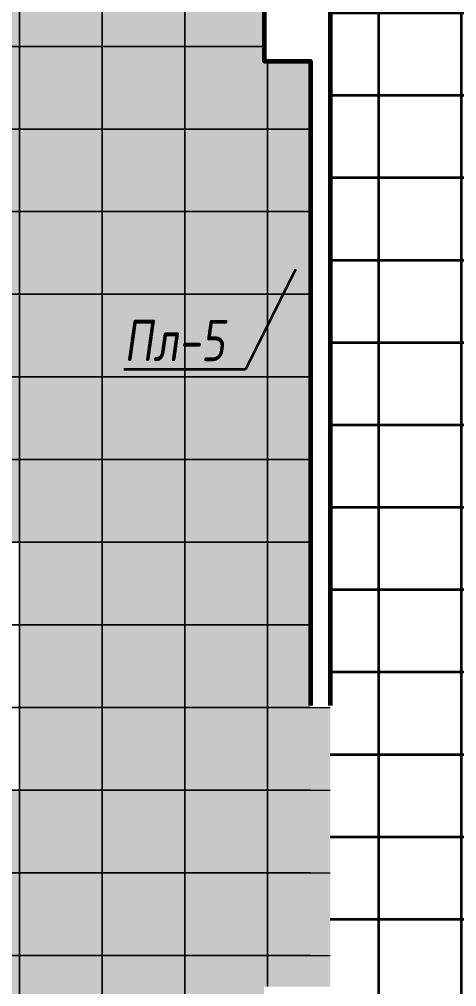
# Model space of a CAD drawing. Header units: millimetres. Extents: x -510890 to 418982, y -118257 to 141350.
# Drawn here: x -63976 to -61332, y -31691 to -25838 of the extents above; entities that cross this region are included whole.
import ezdxf
from ezdxf import colors
from ezdxf.entities.mleader import LeaderData, LeaderLine
from ezdxf.math import Vec2, Vec3

# ---------------------------------------------------------------- set-up
doc = ezdxf.new("R2010")
doc.units = ezdxf.units.MM
doc.layers.add('АР_Площадь контур', color=220, linetype='Continuous', lineweight=35, plot=False)
doc.styles.add('Архитект', font='isocpeur.ttf', dxfattribs={"width": 0.8, "oblique": 8})

msp = doc.modelspace()

# ---------------------------------------------------------------- hatches: boundary and pattern name
at = {"layer": 'АР_Площадь контур', "lineweight": 5, "ltscale": 300, "true_color": 0x828487, "transparency": 33554687}
h = msp.add_hatch(color=252, dxfattribs=at)
h.dxf.hatch_style = 1
h.paths.add_polyline_path([(-62475.7, -28001.9), (-62975.7, -28001.9), (-62975.7, -28501.9), (-62475.7, -28501.9)])
h.paths.add_polyline_path([(-62475.7, -27501.9), (-62975.7, -27501.9), (-62975.7, -28001.9), (-62475.7, -28001.9)])
h.paths.add_polyline_path([(-62975.7, -27501.9), (-63475.7, -27501.9), (-63475.7, -28001.9), (-62975.7, -28001.9)])
h.paths.add_polyline_path([(-63475.7, -27501.9), (-63975.7, -27501.9), (-63975.7, -28001.9), (-63475.7, -28001.9)])
h.paths.add_polyline_path([(-63475.7, -27001.9), (-63975.7, -27001.9), (-63975.7, -27501.9), (-63475.7, -27501.9)])
h.paths.add_polyline_path([(-63475.7, -26501.9), (-63975.7, -26501.9), (-63975.7, -27001.9), (-63475.7, -27001.9)])
h.paths.add_polyline_path([(-63975.7, -26501.9), (-64475.7, -26501.9), (-64475.7, -27001.9), (-63975.7, -27001.9)])
h.paths.add_polyline_path([(-64475.7, -26501.9), (-64975.7, -26501.9), (-64975.7, -27001.9), (-64475.7, -27001.9)])
h.paths.add_polyline_path([(-64475.7, -26001.9), (-64975.7, -26001.9), (-64975.7, -26501.9), (-64475.7, -26501.9)])
h.paths.add_polyline_path([(-64475.7, -25501.9), (-64975.7, -25501.9), (-64975.7, -26001.9), (-64475.7, -26001.9)])
h.paths.add_polyline_path([(-64975.7, -25501.9), (-65475.7, -25501.9), (-65475.7, -26001.9), (-64975.7, -26001.9)])
h.paths.add_polyline_path([(-65475.7, -25501.9), (-65975.7, -25501.9), (-65975.7, -26001.9), (-65475.7, -26001.9)])
h.paths.add_polyline_path([(-65475.7, -25001.9), (-65975.7, -25001.9), (-65975.7, -25501.9), (-65475.7, -25501.9)])
h.paths.add_polyline_path([(-65475.7, -24501.9), (-65975.7, -24501.9), (-65975.7, -25001.9), (-65475.7, -25001.9)])
h.paths.add_polyline_path([(-65975.7, -24501.9), (-66475.7, -24501.9), (-66475.7, -25001.9), (-65975.7, -25001.9)])
h.paths.add_polyline_path([(-66475.7, -24501.9), (-66975.7, -24501.9), (-66975.7, -25001.9), (-66475.7, -25001.9)])
h.paths.add_polyline_path([(-66475.7, -24001.9), (-66975.7, -24001.9), (-66975.7, -24501.9), (-66475.7, -24501.9)])
h.paths.add_polyline_path([(-66475.7, -23501.9), (-66975.7, -23501.9), (-66975.7, -24001.9), (-66475.7, -24001.9)])
h.paths.add_polyline_path([(-66975.7, -23501.9), (-67475.7, -23501.9), (-67475.7, -24001.9), (-66975.7, -24001.9)])
h.paths.add_polyline_path([(-67475.7, -23501.9), (-67975.7, -23501.9), (-67975.7, -24001.9), (-67475.7, -24001.9)])
h.paths.add_polyline_path([(-67475.7, -23001.9), (-67975.7, -23001.9), (-67975.7, -23501.9), (-67475.7, -23501.9)])
h.paths.add_polyline_path([(-67475.7, -22571), (-67975.7, -22571), (-67975.7, -23001.9), (-67475.7, -23001.9)])
h.paths.add_polyline_path([(-67475.7, -22501.9), (-67975.7, -22501.9), (-67975.7, -22571), (-67475.7, -22571)])
at = {"layer": 'АР_Площадь контур', "lineweight": 5, "ltscale": 300, "transparency": 33554687}
h = msp.add_hatch(color=252, dxfattribs=at)
h.dxf.hatch_style = 1
h.paths.add_polyline_path([(-67475.7, -24001.9), (-67975.7, -24001.9), (-67975.7, -24501.9), (-67475.7, -24501.9)])
h.paths.add_polyline_path([(-67475.7, -24501.9), (-67975.7, -24501.9)], flags=17)
h.paths.add_polyline_path([(-66975.7, -24001.9), (-67475.7, -24001.9), (-67475.7, -25001.9), (-66975.7, -25001.9)])
h.paths.add_polyline_path([(-66975.7, -25001.9), (-67475.7, -25001.9), (-67475.7, -25501.9), (-66975.7, -25501.9)])
h.paths.add_polyline_path([(-66475.7, -25001.9), (-66975.7, -25001.9), (-66975.7, -25501.9), (-66475.7, -25501.9)])
h.paths.add_polyline_path([(-66475.7, -25501.9), (-66975.7, -25501.9)], flags=17)
h.paths.add_polyline_path([(-65975.7, -25001.9), (-66475.7, -25001.9), (-66475.7, -26001.9), (-65975.7, -26001.9)])
h.paths.add_polyline_path([(-65975.7, -26001.9), (-66475.7, -26001.9), (-66475.7, -26501.9), (-65975.7, -26501.9)])
h.paths.add_polyline_path([(-65475.7, -26001.9), (-65975.7, -26001.9), (-65975.7, -26501.9), (-65475.7, -26501.9)])
h.paths.add_polyline_path([(-65475.7, -26501.9), (-65975.7, -26501.9)], flags=17)
h.paths.add_polyline_path([(-64975.7, -26001.9), (-65475.7, -26001.9), (-65475.7, -27001.9), (-64975.7, -27001.9)])
h.paths.add_polyline_path([(-64975.7, -27001.9), (-65475.7, -27001.9), (-65475.7, -27501.9), (-64975.7, -27501.9)])
h.paths.add_polyline_path([(-64475.7, -27001.9), (-64975.7, -27001.9), (-64975.7, -27501.9), (-64475.7, -27501.9)])
h.paths.add_polyline_path([(-64475.7, -27501.9), (-64975.7, -27501.9)], flags=17)
h.paths.add_polyline_path([(-63975.7, -27001.9), (-64475.7, -27001.9), (-64475.7, -28001.9), (-63975.7, -28001.9)])
h.paths.add_polyline_path([(-63975.7, -28001.9), (-64475.7, -28001.9), (-64475.7, -28501.9), (-63975.7, -28501.9)])
h.paths.add_polyline_path([(-62975.7, -28001.9), (-63975.7, -28001.9), (-63975.7, -28501.9), (-62975.7, -28501.9)])
at = {"layer": 'АР_Площадь контур', "true_color": 0x000000, "transparency": 33554687}
h = msp.add_hatch(dxfattribs=at)
h.set_pattern_fill('ANSI37', color=18, scale=157, angle=45, style=0)
h.set_pattern_definition([(90, (2999.9, -126491.3), (-498.475, 0), []), (180, (2999.9, -126491.3), (-6e-14, -498.475), [])])
h.paths.add_polyline_path([(-59546, -24704.7), (-59546, -27555.6), (-56805.8, -27555.6), (-56805.8, -27575.6), (-56295.9, -27575.6), (-56295.8, -29275.6), (-57525.3, -29275.6), (-57525.2, -32090.5), (-62095.8, -32090.6), (-62095.8, -24704.7)])
at = {"layer": 'АР_Площадь контур', "lineweight": 5, "ltscale": 300, "true_color": 0xb8b9bc, "transparency": 33554687}
h = msp.add_hatch(color=9, dxfattribs=at)
h.dxf.hatch_style = 1
h.paths.add_polyline_path([(-63975.7, -25001.9), (-64475.7, -25001.9), (-64475.7, -26001.9), (-63975.7, -26001.9)])
at = {"layer": 'АР_Площадь контур', "lineweight": 5, "ltscale": 300, "transparency": 33554687}
h = msp.add_hatch(color=252, dxfattribs=at)
h.dxf.hatch_style = 1
h.paths.add_polyline_path([(-63475.7, -25501.9), (-63975.7, -25501.9), (-63975.7, -26001.9), (-63475.7, -26001.9)])
h = msp.add_hatch(color=252, dxfattribs=at)
h.dxf.hatch_style = 1
h.paths.add_polyline_path([(-62975.7, -25501.9), (-63475.7, -25501.9), (-63475.7, -26001.9), (-62975.7, -26001.9)])
h = msp.add_hatch(color=252, dxfattribs=at)
h.dxf.hatch_style = 1
h.paths.add_polyline_path([(-62495.8, -26001.9), (-62495.8, -25690.6), (-62475.7, -25690.6), (-62475.7, -25501.9), (-62975.7, -25501.9), (-62975.7, -26001.9)])
at = {"layer": 'АР_Площадь контур', "lineweight": 5, "ltscale": 300, "true_color": 0xb8b9bc, "transparency": 33554687}
h = msp.add_hatch(color=9, dxfattribs=at)
h.dxf.hatch_style = 1
h.paths.add_polyline_path([(-63975.7, -26001.9), (-64475.7, -26001.9), (-64475.7, -26501.9), (-63975.7, -26501.9)])
h = msp.add_hatch(color=9, dxfattribs=at)
h.dxf.hatch_style = 1
h.paths.add_polyline_path([(-63475.7, -26001.9), (-63975.7, -26001.9), (-63975.7, -26501.9), (-63475.7, -26501.9)])
h = msp.add_hatch(color=9, dxfattribs=at)
h.dxf.hatch_style = 1
h.paths.add_polyline_path([(-62975.7, -26001.9), (-63475.7, -26001.9), (-63475.7, -27001.9), (-62975.7, -27001.9)])
at = {"layer": 'АР_Площадь контур', "lineweight": 5, "ltscale": 300, "transparency": 33554687}
h = msp.add_hatch(color=252, dxfattribs=at)
h.dxf.hatch_style = 1
h.paths.add_polyline_path([(-62475.7, -26090.6), (-62495.8, -26090.6), (-62495.8, -26001.9), (-62975.7, -26001.9), (-62975.7, -26501.9), (-62475.7, -26501.9)])
at = {"layer": 'АР_Площадь контур', "lineweight": 5, "ltscale": 300, "true_color": 0x828487, "transparency": 33554687}
h = msp.add_hatch(color=252, dxfattribs=at)
h.dxf.hatch_style = 1
h.paths.add_polyline_path([(-62215.8, -26090.6), (-62475.8, -26090.6), (-62475.8, -26501.9), (-62215.8, -26501.9)])
at = {"layer": 'АР_Площадь контур', "lineweight": 5, "ltscale": 300, "transparency": 33554687}
h = msp.add_hatch(color=252, dxfattribs=at)
h.dxf.hatch_style = 1
h.paths.add_polyline_path([(-62475.7, -26501.9), (-62975.7, -26501.9), (-62975.7, -27001.9), (-62475.7, -27001.9)])
h = msp.add_hatch(color=252, dxfattribs=at)
h.dxf.hatch_style = 1
h.paths.add_polyline_path([(-62215.8, -27001.9), (-62215.8, -26501.9), (-62475.7, -26501.9), (-62475.7, -27001.9)])
at = {"layer": 'АР_Площадь контур', "lineweight": 5, "ltscale": 300, "true_color": 0xb8b9bc, "transparency": 33554687}
h = msp.add_hatch(color=9, dxfattribs=at)
h.dxf.hatch_style = 1
h.paths.add_polyline_path([(-62975.7, -27001.9), (-63475.7, -27001.9), (-63475.7, -27501.9), (-62975.7, -27501.9)])
h = msp.add_hatch(color=9, dxfattribs=at)
h.dxf.hatch_style = 1
h.paths.add_polyline_path([(-62475.7, -27001.9), (-62975.7, -27001.9), (-62975.7, -27501.9), (-62475.7, -27501.9)])
h = msp.add_hatch(color=9, dxfattribs=at)
h.dxf.hatch_style = 1
h.paths.add_polyline_path([(-62215.8, -28001.9), (-62215.8, -27001.9), (-62475.7, -27001.9), (-62475.7, -28001.9)])
h = msp.add_hatch(color=9, dxfattribs=at)
h.dxf.hatch_style = 1
h.paths.add_polyline_path([(-62215.8, -28501.9), (-62215.8, -28001.9), (-62475.7, -28001.9), (-62475.7, -28501.9)])
h = msp.add_hatch(color=9, dxfattribs=at)
h.dxf.hatch_style = 1
h.paths.add_polyline_path([(-63975.7, -28501.9), (-64475.7, -28501.9), (-64475.7, -29001.9), (-63975.7, -29001.9)])
h = msp.add_hatch(color=9, dxfattribs=at)
h.dxf.hatch_style = 1
h.paths.add_polyline_path([(-63475.7, -28501.9), (-63975.7, -28501.9), (-63975.7, -29501.9), (-63475.7, -29501.9)])
at = {"layer": 'АР_Площадь контур', "lineweight": 5, "ltscale": 300, "transparency": 33554687}
h = msp.add_hatch(color=252, dxfattribs=at)
h.dxf.hatch_style = 1
h.paths.add_polyline_path([(-62975.7, -28501.9), (-63475.7, -28501.9), (-63475.7, -28571), (-62975.7, -28571)])
at = {"layer": 'АР_Площадь контур', "lineweight": 5, "ltscale": 300, "true_color": 0x828487, "transparency": 33554687}
h = msp.add_hatch(color=252, dxfattribs=at)
h.dxf.hatch_style = 1
h.paths.add_polyline_path([(-62475.7, -28501.9), (-62975.7, -28501.9), (-62975.7, -28571), (-62475.7, -28571)])
h = msp.add_hatch(color=252, dxfattribs=at)
h.dxf.hatch_style = 1
h.paths.add_polyline_path([(-62215.8, -28571), (-62215.8, -28501.9), (-62475.7, -28501.9), (-62475.7, -28571)])
at = {"layer": 'АР_Площадь контур', "lineweight": 5, "ltscale": 300, "transparency": 33554687}
h = msp.add_hatch(color=252, dxfattribs=at)
h.dxf.hatch_style = 1
h.paths.add_polyline_path([(-62975.7, -28571), (-63475.7, -28571), (-63475.7, -29001.9), (-62975.7, -29001.9)])
at = {"layer": 'АР_Площадь контур', "lineweight": 5, "ltscale": 300, "true_color": 0x828487, "transparency": 33554687}
h = msp.add_hatch(color=252, dxfattribs=at)
h.dxf.hatch_style = 1
h.paths.add_polyline_path([(-62475.7, -28571), (-62975.7, -28571), (-62975.7, -29001.9), (-62475.7, -29001.9)])
h = msp.add_hatch(color=252, dxfattribs=at)
h.dxf.hatch_style = 1
h.paths.add_polyline_path([(-62215.8, -29001.9), (-62215.8, -28571), (-62475.7, -28571), (-62475.7, -29001.9)])
at = {"layer": 'АР_Площадь контур', "lineweight": 5, "ltscale": 300, "transparency": 33554687}
h = msp.add_hatch(color=252, dxfattribs=at)
h.dxf.hatch_style = 1
h.paths.add_polyline_path([(-62975.7, -29001.9), (-63475.7, -29001.9), (-63475.7, -29501.9), (-62975.7, -29501.9)])
h = msp.add_hatch(color=252, dxfattribs=at)
h.dxf.hatch_style = 1
h.paths.add_polyline_path([(-62475.7, -29001.9), (-62975.7, -29001.9), (-62975.7, -29501.9), (-62475.7, -29501.9)])
h = msp.add_hatch(color=252, dxfattribs=at)
h.dxf.hatch_style = 1
h.paths.add_polyline_path([(-62215.8, -29501.9), (-62215.8, -29001.9), (-62475.7, -29001.9), (-62475.7, -29501.9)])
at = {"layer": 'АР_Площадь контур', "lineweight": 5, "ltscale": 300, "true_color": 0xb8b9bc, "transparency": 33554687}
h = msp.add_hatch(color=9, dxfattribs=at)
h.dxf.hatch_style = 1
h.paths.add_polyline_path([(-63475.7, -29501.9), (-63975.7, -29501.9), (-63975.7, -30001.9), (-63475.7, -30001.9)])
h = msp.add_hatch(color=9, dxfattribs=at)
h.dxf.hatch_style = 1
h.paths.add_polyline_path([(-62975.7, -29501.9), (-63475.7, -29501.9), (-63475.7, -30001.9), (-62975.7, -30001.9)])
h = msp.add_hatch(color=9, dxfattribs=at)
h.dxf.hatch_style = 1
h.paths.add_polyline_path([(-62475.7, -29501.9), (-62975.7, -29501.9), (-62975.7, -30501.9), (-62475.7, -30501.9)])
at = {"layer": 'АР_Площадь контур', "lineweight": 5, "ltscale": 300, "transparency": 33554687}
h = msp.add_hatch(color=252, dxfattribs=at)
h.dxf.hatch_style = 1
h.paths.add_polyline_path([(-62215.8, -30001.9), (-62215.8, -29501.9), (-62475.7, -29501.9), (-62475.7, -30001.9)])
at = {"layer": 'АР_Площадь контур', "lineweight": 5, "ltscale": 300, "true_color": 0x828487, "transparency": 33554687}
h = msp.add_hatch(color=252, dxfattribs=at)
h.dxf.hatch_style = 1
h.paths.add_polyline_path([(-63475.8, -30001.9), (-63975.8, -30001.9), (-63975.8, -30501.9), (-63475.8, -30501.9)])
h = msp.add_hatch(color=252, dxfattribs=at)
h.dxf.hatch_style = 1
h.paths.add_polyline_path([(-62975.8, -30001.9), (-63475.8, -30001.9), (-63475.8, -30501.9), (-62975.8, -30501.9)])
at = {"layer": 'АР_Площадь контур', "lineweight": 5, "ltscale": 300, "transparency": 33554687}
h = msp.add_hatch(color=252, dxfattribs=at)
h.dxf.hatch_style = 1
h.paths.add_polyline_path([(-62095.8, -30501.9), (-62095.8, -30001.9), (-62475.7, -30001.9), (-62475.7, -30501.9)])
h = msp.add_hatch(color=252, dxfattribs=at)
h.dxf.hatch_style = 1
h.paths.add_polyline_path([(-63975.7, -30501.9), (-64475.7, -30501.9), (-64475.7, -31001.9), (-63975.7, -31001.9)])
h = msp.add_hatch(color=252, dxfattribs=at)
h.dxf.hatch_style = 1
h.paths.add_polyline_path([(-63475.7, -30501.9), (-63975.7, -30501.9), (-63975.7, -31001.9), (-63475.7, -31001.9)])
at = {"layer": 'АР_Площадь контур', "lineweight": 5, "ltscale": 300, "true_color": 0x828487, "transparency": 33554687}
h = msp.add_hatch(color=252, dxfattribs=at)
h.dxf.hatch_style = 1
h.paths.add_polyline_path([(-62975.8, -30501.9), (-63475.8, -30501.9), (-63475.8, -31001.9), (-62975.8, -31001.9)])
at = {"layer": 'АР_Площадь контур', "lineweight": 5, "ltscale": 300, "true_color": 0xb8b9bc, "transparency": 33554687}
h = msp.add_hatch(color=9, dxfattribs=at)
h.dxf.hatch_style = 1
h.paths.add_polyline_path([(-62475.7, -30501.9), (-62975.7, -30501.9), (-62975.7, -31001.9), (-62475.7, -31001.9)])
h = msp.add_hatch(color=9, dxfattribs=at)
h.dxf.hatch_style = 1
h.paths.add_polyline_path([(-62095.8, -31001.9), (-62095.8, -30501.9), (-62475.7, -30501.9), (-62475.7, -31001.9)])
h = msp.add_hatch(color=9, dxfattribs=at)
h.dxf.hatch_style = 1
h.paths.add_polyline_path([(-63975.7, -31001.9), (-64475.7, -31001.9), (-64475.7, -32001.9), (-63975.7, -32001.9)])
at = {"layer": 'АР_Площадь контур', "lineweight": 5, "ltscale": 300, "transparency": 33554687}
h = msp.add_hatch(color=252, dxfattribs=at)
h.dxf.hatch_style = 1
h.paths.add_polyline_path([(-63475.7, -31001.9), (-63975.7, -31001.9), (-63975.7, -31501.9), (-63475.7, -31501.9)])
at = {"layer": 'АР_Площадь контур', "lineweight": 5, "ltscale": 300, "true_color": 0x828487, "transparency": 33554687}
h = msp.add_hatch(color=252, dxfattribs=at)
h.dxf.hatch_style = 1
h.paths.add_polyline_path([(-62975.8, -31001.9), (-63475.8, -31001.9), (-63475.8, -31501.9), (-62975.8, -31501.9)])
h = msp.add_hatch(color=252, dxfattribs=at)
h.dxf.hatch_style = 1
h.paths.add_polyline_path([(-62475.8, -31001.9), (-62975.8, -31001.9), (-62975.8, -31501.9), (-62475.8, -31501.9)])
h = msp.add_hatch(color=252, dxfattribs=at)
h.dxf.hatch_style = 1
h.paths.add_polyline_path([(-62095.8, -31501.9), (-62095.8, -31001.9), (-62475.8, -31001.9), (-62475.8, -31501.9)])
at = {"layer": 'АР_Площадь контур', "lineweight": 5, "ltscale": 300, "transparency": 33554687}
h = msp.add_hatch(color=252, dxfattribs=at)
h.dxf.hatch_style = 1
h.paths.add_polyline_path([(-63475.7, -31501.9), (-63975.7, -31501.9), (-63975.7, -32001.9), (-63475.7, -32001.9)])
h = msp.add_hatch(color=252, dxfattribs=at)
h.dxf.hatch_style = 1
h.paths.add_polyline_path([(-62975.7, -31501.9), (-63475.7, -31501.9), (-63475.7, -32001.9), (-62975.7, -32001.9)])
h = msp.add_hatch(color=252, dxfattribs=at)
h.dxf.hatch_style = 1
h.paths.add_polyline_path([(-62495.8, -32001.9), (-62495.8, -31690.6), (-62475.7, -31690.6), (-62475.7, -31501.9), (-62975.7, -31501.9), (-62975.7, -32001.9)])
at = {"layer": 'АР_Площадь контур', "lineweight": 5, "ltscale": 300, "true_color": 0x828487, "transparency": 33554687}
h = msp.add_hatch(color=252, dxfattribs=at)
h.dxf.hatch_style = 1
h.paths.add_polyline_path([(-62475.8, -31690.6), (-62095.8, -31690.6), (-62095.8, -31501.9), (-62475.8, -31501.9)])

# ---------------------------------------------------------------- linework, layer by layer
at = {"layer": 'АР_Площадь контур', "lineweight": 60}
for points in [[(-62215.9, -24048.6), (-62215.9, -25690.6), (-62495.9, -25690.6), (-62495.9, -26090.6), (-62215.9, -26090.6), (-62215.9, -29990.6)], [(-61414.4, -24704.8), (-62095.9, -24704.8), (-62095.9, -29990.6)]]:
    msp.add_lwpolyline(points, dxfattribs=at)
at = {"layer": 'АР_Площадь контур', "lineweight": 5, "ltscale": 300}
for points in [[(-63975.7, -26001.9), (-63975.7, -25501.9), (-64475.7, -25501.9), (-64475.7, -26001.9), (-63975.7, -26001.9)], [(-63475.7, -26001.9), (-63475.7, -25501.9), (-63975.7, -25501.9), (-63975.7, -26001.9), (-63475.7, -26001.9)], [(-62975.7, -26001.9), (-62975.7, -25501.9), (-63475.7, -25501.9), (-63475.7, -26001.9), (-62975.7, -26001.9)], [(-62475.7, -25690.6), (-62475.7, -25501.9), (-62975.7, -25501.9), (-62975.7, -26001.9), (-62495.8, -26001.9)], [(-63975.7, -26501.9), (-63975.7, -26001.9), (-64475.7, -26001.9), (-64475.7, -26501.9), (-63975.7, -26501.9)], [(-63475.7, -26501.9), (-63475.7, -26001.9), (-63975.7, -26001.9), (-63975.7, -26501.9), (-63475.7, -26501.9)], [(-62975.7, -26501.9), (-62975.7, -26001.9), (-63475.7, -26001.9), (-63475.7, -26501.9), (-62975.7, -26501.9)], [(-62495.8, -26001.9), (-62975.7, -26001.9), (-62975.7, -26501.9), (-62475.7, -26501.9)], [(-62475.7, -26501.9), (-62475.7, -26090.6)], [(-62475.7, -26090.6), (-62475.7, -26501.9), (-62215.8, -26501.9)], [(-63975.7, -27001.9), (-63975.7, -26501.9), (-64475.7, -26501.9), (-64475.7, -27001.9), (-63975.7, -27001.9)], [(-63475.7, -27001.9), (-63475.7, -26501.9), (-63975.7, -26501.9), (-63975.7, -27001.9), (-63475.7, -27001.9)], [(-62975.7, -27001.9), (-62975.7, -26501.9), (-63475.7, -26501.9), (-63475.7, -27001.9), (-62975.7, -27001.9)], [(-62475.7, -27001.9), (-62475.7, -26501.9), (-62975.7, -26501.9), (-62975.7, -27001.9), (-62475.7, -27001.9)], [(-62215.8, -26501.9), (-62475.7, -26501.9), (-62475.7, -27001.9), (-62215.8, -27001.9)], [(-63975.7, -27501.9), (-63975.7, -27001.9), (-64475.7, -27001.9), (-64475.7, -27501.9), (-63975.7, -27501.9)], [(-63475.7, -27501.9), (-63475.7, -27001.9), (-63975.7, -27001.9), (-63975.7, -27501.9), (-63475.7, -27501.9)], [(-62975.7, -27501.9), (-62975.7, -27001.9), (-63475.7, -27001.9), (-63475.7, -27501.9), (-62975.7, -27501.9)], [(-62475.7, -27501.9), (-62475.7, -27001.9), (-62975.7, -27001.9), (-62975.7, -27501.9), (-62475.7, -27501.9)], [(-62215.8, -27001.9), (-62475.7, -27001.9), (-62475.7, -27501.9), (-62215.8, -27501.9)], [(-63975.7, -28001.9), (-63975.7, -27501.9), (-64475.7, -27501.9), (-64475.7, -28001.9), (-63975.7, -28001.9)], [(-63475.7, -28001.9), (-63475.7, -27501.9), (-63975.7, -27501.9), (-63975.7, -28001.9), (-63475.7, -28001.9)], [(-62975.7, -28001.9), (-62975.7, -27501.9), (-63475.7, -27501.9), (-63475.7, -28001.9), (-62975.7, -28001.9)], [(-62475.7, -28001.9), (-62475.7, -27501.9), (-62975.7, -27501.9), (-62975.7, -28001.9), (-62475.7, -28001.9)], [(-62215.8, -27501.9), (-62475.7, -27501.9), (-62475.7, -28001.9), (-62215.8, -28001.9)], [(-63975.7, -28501.9), (-63975.7, -28001.9), (-64475.7, -28001.9), (-64475.7, -28501.9), (-63975.7, -28501.9)], [(-63475.7, -28501.9), (-63475.7, -28001.9), (-63975.7, -28001.9), (-63975.7, -28501.9), (-63475.7, -28501.9)], [(-62975.7, -28501.9), (-62975.7, -28001.9), (-63475.7, -28001.9), (-63475.7, -28501.9), (-62975.7, -28501.9)], [(-62475.7, -28501.9), (-62475.7, -28001.9), (-62975.7, -28001.9), (-62975.7, -28501.9), (-62475.7, -28501.9)], [(-62215.8, -28001.9), (-62475.7, -28001.9), (-62475.7, -28501.9), (-62215.8, -28501.9)], [(-63975.7, -29001.9), (-63975.7, -28501.9), (-64475.7, -28501.9), (-64475.7, -29001.9), (-63975.7, -29001.9)], [(-63475.7, -29001.9), (-63475.7, -28501.9), (-63975.7, -28501.9), (-63975.7, -29001.9), (-63475.7, -29001.9)], [(-62975.7, -29001.9), (-62975.7, -28501.9), (-63475.7, -28501.9), (-63475.7, -29001.9), (-62975.7, -29001.9)], [(-62475.7, -29001.9), (-62475.7, -28501.9), (-62975.7, -28501.9), (-62975.7, -29001.9), (-62475.7, -29001.9)], [(-62215.8, -28501.9), (-62475.7, -28501.9), (-62475.7, -29001.9), (-62215.8, -29001.9)], [(-63975.7, -29501.9), (-63975.7, -29001.9), (-64475.7, -29001.9), (-64475.7, -29501.9), (-63975.7, -29501.9)], [(-63475.7, -29501.9), (-63475.7, -29001.9), (-63975.7, -29001.9), (-63975.7, -29501.9), (-63475.7, -29501.9)], [(-62975.7, -29501.9), (-62975.7, -29001.9), (-63475.7, -29001.9), (-63475.7, -29501.9), (-62975.7, -29501.9)], [(-62475.7, -29501.9), (-62475.7, -29001.9), (-62975.7, -29001.9), (-62975.7, -29501.9), (-62475.7, -29501.9)], [(-62215.8, -29001.9), (-62475.7, -29001.9), (-62475.7, -29501.9), (-62215.8, -29501.9)], [(-63975.7, -30001.9), (-63975.7, -29501.9), (-64475.7, -29501.9), (-64475.7, -30001.9), (-63975.7, -30001.9)], [(-63475.7, -30001.9), (-63475.7, -29501.9), (-63975.7, -29501.9), (-63975.7, -30001.9), (-63475.7, -30001.9)], [(-62975.7, -30001.9), (-62975.7, -29501.9), (-63475.7, -29501.9), (-63475.7, -30001.9), (-62975.7, -30001.9)], [(-62475.7, -30001.9), (-62475.7, -29501.9), (-62975.7, -29501.9), (-62975.7, -30001.9), (-62475.7, -30001.9)], [(-62215.8, -29501.9), (-62475.7, -29501.9), (-62475.7, -30001.9), (-62095.9, -30001.9)], [(-63975.7, -30501.9), (-63975.7, -30001.9), (-64475.7, -30001.9), (-64475.7, -30501.9), (-63975.7, -30501.9)], [(-63475.7, -30501.9), (-63475.7, -30001.9), (-63975.7, -30001.9), (-63975.7, -30501.9), (-63475.7, -30501.9)], [(-62975.7, -30501.9), (-62975.7, -30001.9), (-63475.7, -30001.9), (-63475.7, -30501.9), (-62975.7, -30501.9)], [(-62475.7, -30501.9), (-62475.7, -30001.9), (-62975.7, -30001.9), (-62975.7, -30501.9), (-62475.7, -30501.9)], [(-62215.8, -30001.9), (-62475.7, -30001.9), (-62475.7, -30501.9), (-62095.8, -30501.9)], [(-63975.7, -31001.9), (-63975.7, -30501.9), (-64475.7, -30501.9), (-64475.7, -31001.9), (-63975.7, -31001.9)], [(-63475.7, -31001.9), (-63475.7, -30501.9), (-63975.7, -30501.9), (-63975.7, -31001.9), (-63475.7, -31001.9)], [(-62975.7, -31001.9), (-62975.7, -30501.9), (-63475.7, -30501.9), (-63475.7, -31001.9), (-62975.7, -31001.9)], [(-62475.7, -31001.9), (-62475.7, -30501.9), (-62975.7, -30501.9), (-62975.7, -31001.9), (-62475.7, -31001.9)], [(-62215.8, -30501.9), (-62475.7, -30501.9), (-62475.7, -31001.9), (-62095.8, -31001.9)], [(-63975.7, -31501.9), (-63975.7, -31001.9), (-64475.7, -31001.9), (-64475.7, -31501.9), (-63975.7, -31501.9)], [(-63475.7, -31501.9), (-63475.7, -31001.9), (-63975.7, -31001.9), (-63975.7, -31501.9), (-63475.7, -31501.9)], [(-62975.7, -31501.9), (-62975.7, -31001.9), (-63475.7, -31001.9), (-63475.7, -31501.9), (-62975.7, -31501.9)], [(-62475.7, -31501.9), (-62475.7, -31001.9), (-62975.7, -31001.9), (-62975.7, -31501.9), (-62475.7, -31501.9)], [(-62215.8, -31001.9), (-62475.7, -31001.9), (-62475.7, -31501.9), (-62095.8, -31501.9)], [(-63975.7, -32001.9), (-63975.7, -31501.9), (-64475.7, -31501.9), (-64475.7, -32001.9), (-63975.7, -32001.9)], [(-63475.7, -32001.9), (-63475.7, -31501.9), (-63975.7, -31501.9), (-63975.7, -32001.9), (-63475.7, -32001.9)], [(-62975.7, -32001.9), (-62975.7, -31501.9), (-63475.7, -31501.9), (-63475.7, -32001.9), (-62975.7, -32001.9)], [(-62475.7, -31690.6), (-62475.7, -31501.9), (-62975.7, -31501.9), (-62975.7, -32001.9), (-62495.8, -32001.9)], [(-62215.8, -31501.9), (-62475.7, -31501.9), (-62475.7, -31690.6)]]:
    msp.add_lwpolyline(points, dxfattribs=at)

# ---------------------------------------------------------------- leaders
at = {"layer": 'АР_Площадь контур'}
ml = msp.add_multileader_mtext('Standard', dxfattribs=at)
ml.set_content('Пл-5', color=256, style='Архитект')
ml.set_leader_properties(color=256, linetype='ByLayer', lineweight=-1)
ml.build(insert=Vec2(0, 0))
ml.multileader.update_dxf_attribs({"text_left_attachment_type": 6, "text_right_attachment_type": 6, "dogleg_length": 25, "arrow_head_size": 200})
ctx = ml.context
ctx.base_point, ctx.char_height, ctx.arrow_head_size, ctx.landing_gap_size, ctx.plane_origin = Vec3(-63443.6, -27956.5), 250, 200, 100, Vec3(-76329.6, -28198)
ctx.left_attachment, ctx.right_attachment = 6, 6
notes = []
notes.append((ctx, [(0, (1, 1, 0), (-62608.3, -27956.5), (-1, 0), 25, [(1, [(-62215.8, -27173.5)], 0, [])])]))
ctx.mtext.insert, ctx.mtext.width, ctx.mtext.defined_height, ctx.mtext.line_spacing_style, ctx.mtext.flow_direction = Vec3(-63343.6, -27656.5), 3549.472, 1007.6, 2, 5
for ctx, leaders in notes:
    for number, flags, end, landing, length, lines in leaders:
        leader = LeaderData()
        leader.index, (leader.has_last_leader_line, leader.has_dogleg_vector, leader.attachment_direction) = number, flags
        leader.last_leader_point, leader.dogleg_vector, leader.dogleg_length = Vec3(end), Vec3(landing), length
        for number, points, colour, breaks in lines:
            line = LeaderLine()
            line.index, line.vertices, line.color, line.breaks = number, Vec3.list(points), colors.encode_raw_color(colour), breaks
            leader.lines.append(line)
        ctx.leaders.append(leader)

doc.saveas('drawing.dxf')
